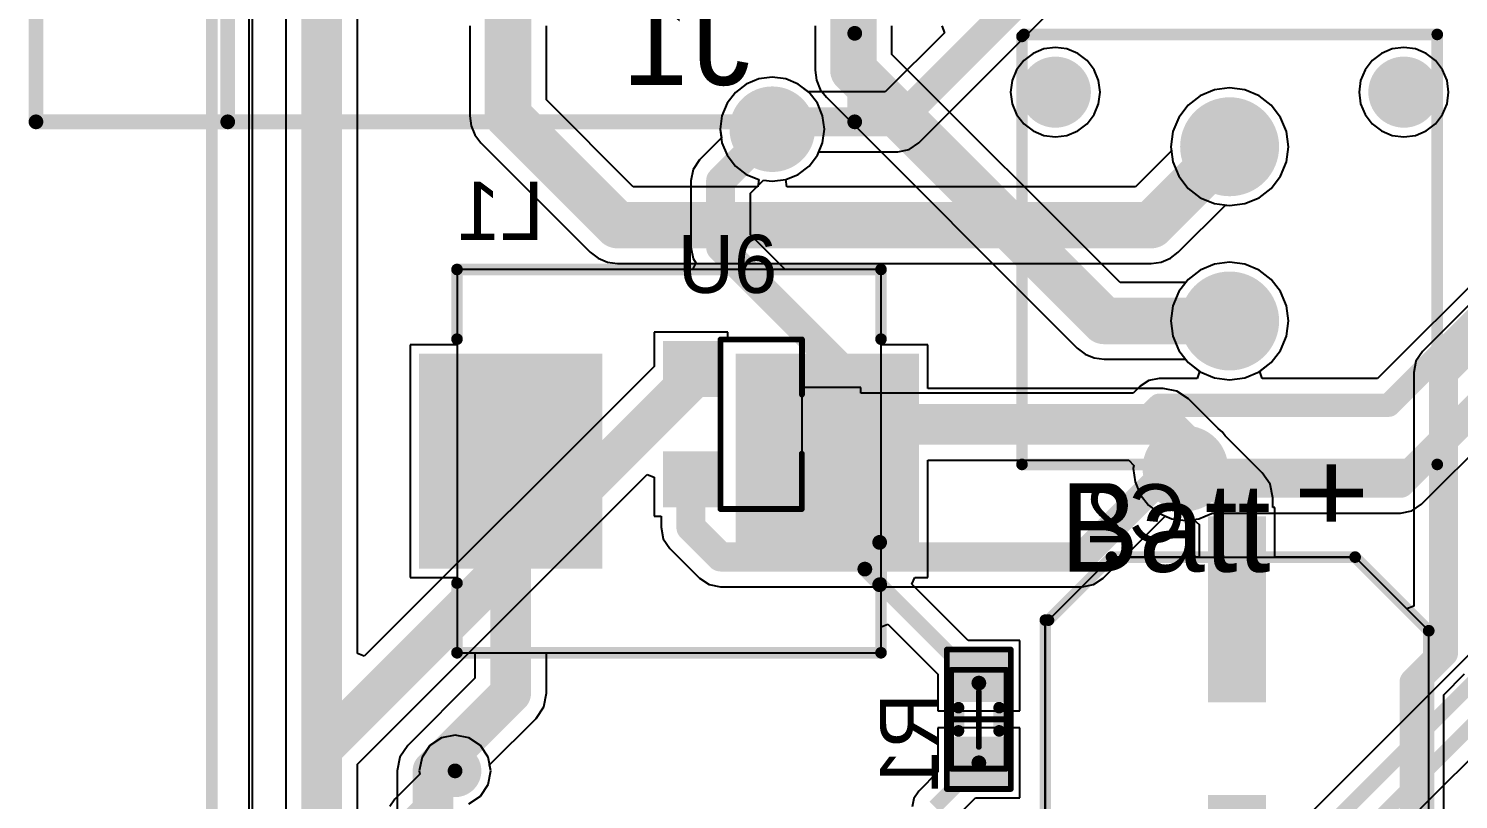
# Model space of a CAD drawing. Header units: millimetres. Extents: x 119.5 to 187.2, y 82 to 144.9.
# Drawn here: x 119.53 to 144.15, y 96.54 to 109.81 of the extents above; entities that cross this region are included whole.
import ezdxf

# ---------------------------------------------------------------- set-up
doc = ezdxf.new("R2010")
doc.units = ezdxf.units.MM
for name, color, linetype in [('BottomLayer', 5, 'Continuous'), ('BottomOverlay', 54, 'Continuous'), ('BottomPaste', 16, 'Continuous'), ('BottomSolder', 6, 'Continuous'), ('Mechanical1', 6, 'Continuous'), ('Mechanical13', 56, 'Continuous'), ('Mechanical15', 56, 'Continuous'), ('MultiLayer', 9, 'Continuous'), ('PadHoleLayer', 156, 'Continuous'), ('TopLayer', 1, 'Continuous'), ('TopOverlay', 2, 'Continuous'), ('TopPaste', 8, 'Continuous'), ('TopSolder', 216, 'Continuous'), ('ViaHoleLayer', 16, 'Continuous')]:
    doc.layers.add(name, color=color, linetype=linetype)

msp = doc.modelspace()

# ---------------------------------------------------------------- linework, layer by layer
at = {"layer": 'BottomLayer'}
for p, q in [((123.386, 83.287), (123.386, 120.891)), ((133.071, 109.855), (133.071, 109.093)), ((134.391, 109.366), (134.391, 109.855)), ((138.322, 105.435), (134.391, 109.366)), ((136.823, 109.382), (136.663, 109.26)), ((137.009, 109.459), (136.823, 109.382)), ((137.208, 109.486), (137.009, 109.459)), ((137.407, 109.459), (137.208, 109.486)), ((137.593, 109.382), (137.407, 109.459)), ((137.753, 109.26), (137.593, 109.382)), ((142.823, 109.382), (142.663, 109.26)), ((143.009, 109.459), (142.823, 109.382)), ((143.208, 109.486), (143.009, 109.459)), ((143.407, 109.459), (143.208, 109.486)), ((143.593, 109.382), (143.407, 109.459)), ((143.753, 109.26), (143.593, 109.382)), ((133.071, 109.093), (133.071, 109.093)), ((133.071, 109.093), (133.071, 109.093)), ((133.071, 109.093), (133.094, 108.922)), ((136.541, 109.1), (136.464, 108.914)), ((136.663, 109.26), (136.541, 109.1)), ((137.875, 109.1), (137.753, 109.26)), ((137.952, 108.914), (137.875, 109.1)), ((142.541, 109.1), (142.464, 108.914)), ((142.663, 109.26), (142.541, 109.1)), ((143.875, 109.1), (143.753, 109.26)), ((143.952, 108.914), (143.875, 109.1)), ((131.886, 108.854), (131.7, 108.711)), ((132.102, 108.943), (131.886, 108.854)), ((132.334, 108.974), (132.102, 108.943)), ((132.566, 108.943), (132.334, 108.974)), ((132.782, 108.854), (132.566, 108.943)), ((132.968, 108.711), (132.782, 108.854)), ((133.094, 108.922), (133.16, 108.763)), ((136.464, 108.914), (136.437, 108.715)), ((137.979, 108.715), (137.952, 108.914)), ((142.464, 108.914), (142.437, 108.715)), ((143.979, 108.715), (143.952, 108.914)), ((131.7, 108.711), (131.557, 108.525)), ((133.111, 108.525), (132.968, 108.711)), ((133.16, 108.763), (133.265, 108.627)), ((133.265, 108.627), (137.583, 104.309)), ((136.437, 108.715), (136.464, 108.516)), ((137.952, 108.516), (137.979, 108.715)), ((139.702, 108.652), (139.492, 108.491)), ((139.946, 108.753), (139.702, 108.652)), ((140.208, 108.788), (139.946, 108.753)), ((140.47, 108.753), (140.208, 108.788)), ((140.714, 108.652), (140.47, 108.753)), ((140.924, 108.491), (140.714, 108.652)), ((142.437, 108.715), (142.464, 108.516)), ((143.952, 108.516), (143.979, 108.715)), ((131.557, 108.525), (131.468, 108.309)), ((133.2, 108.309), (133.111, 108.525)), ((136.464, 108.516), (136.541, 108.33)), ((136.541, 108.33), (136.663, 108.17)), ((137.753, 108.17), (137.875, 108.33)), ((137.875, 108.33), (137.952, 108.516)), ((139.492, 108.491), (139.331, 108.281)), ((141.085, 108.281), (140.924, 108.491)), ((142.464, 108.516), (142.541, 108.33)), ((142.541, 108.33), (142.663, 108.17)), ((143.753, 108.17), (143.875, 108.33)), ((143.875, 108.33), (143.952, 108.516)), ((131.468, 108.309), (131.437, 108.077)), ((131.437, 108.077), (131.457, 107.927)), ((133.231, 108.077), (133.2, 108.309)), ((133.2, 107.845), (133.231, 108.077)), ((136.663, 108.17), (136.823, 108.048)), ((137.593, 108.048), (137.753, 108.17)), ((139.331, 108.281), (139.23, 108.037)), ((141.186, 108.037), (141.085, 108.281)), ((142.663, 108.17), (142.823, 108.048)), ((143.593, 108.048), (143.753, 108.17)), ((131.457, 107.927), (131.082, 107.551)), ((133.111, 107.629), (133.2, 107.845)), ((136.823, 108.048), (137.009, 107.971)), ((137.009, 107.971), (137.208, 107.944)), ((137.208, 107.944), (137.407, 107.971)), ((137.407, 107.971), (137.593, 108.048)), ((139.23, 108.037), (139.195, 107.775)), ((141.221, 107.775), (141.186, 108.037)), ((142.823, 108.048), (143.009, 107.971)), ((143.009, 107.971), (143.208, 107.944)), ((143.208, 107.944), (143.407, 107.971)), ((143.407, 107.971), (143.593, 108.048)), ((132.968, 107.443), (133.111, 107.629)), ((139.195, 107.775), (139.23, 107.513)), ((141.186, 107.513), (141.221, 107.775)), ((130.97, 107.385), (130.931, 107.188)), ((131.082, 107.551), (130.97, 107.385)), ((132.782, 107.3), (132.968, 107.443)), ((139.23, 107.513), (139.331, 107.269)), ((141.085, 107.269), (141.186, 107.513)), ((130.931, 107.188), (130.931, 106.045)), ((131.959, 106.975), (132.184, 107.2)), ((132.184, 107.2), (132.334, 107.18)), ((132.334, 107.18), (132.566, 107.211)), ((132.566, 107.211), (132.782, 107.3)), ((139.331, 107.269), (139.492, 107.059)), ((140.924, 107.059), (141.085, 107.269)), ((131.959, 106.258), (131.959, 106.975)), ((139.492, 107.059), (139.702, 106.898)), ((139.702, 106.898), (139.946, 106.797)), ((140.47, 106.797), (140.714, 106.898)), ((140.714, 106.898), (140.924, 107.059)), ((139.946, 106.797), (140.208, 106.762)), ((140.208, 106.762), (140.47, 106.797)), ((146.102, 106.824), (143.528, 104.249)), ((132.555, 105.662), (131.959, 106.258)), ((130.931, 106.045), (130.97, 105.848)), ((130.96, 105.662), (126.906, 105.662)), ((126.906, 105.662), (126.906, 104.366)), ((126.906, 105.662), (126.906, 99.062)), ((134.206, 105.662), (126.906, 105.662)), ((131.02, 105.774), (130.96, 105.662)), ((130.97, 105.848), (131.02, 105.774)), ((134.206, 105.662), (132.555, 105.662)), ((134.206, 104.366), (134.206, 105.662)), ((134.206, 99.062), (134.206, 105.662)), ((139.702, 105.652), (139.492, 105.491)), ((139.946, 105.753), (139.702, 105.652)), ((140.208, 105.788), (139.946, 105.753)), ((140.47, 105.753), (140.208, 105.788)), ((140.714, 105.652), (140.47, 105.753)), ((140.924, 105.491), (140.714, 105.652)), ((139.449, 105.435), (138.322, 105.435)), ((139.492, 105.491), (139.449, 105.435)), ((141.085, 105.281), (140.924, 105.491)), ((141.186, 105.037), (141.085, 105.281)), ((141.221, 104.775), (141.186, 105.037)), ((141.186, 104.513), (141.221, 104.775)), ((141.085, 104.269), (141.186, 104.513)), ((126.906, 104.366), (126.102, 104.366)), ((126.102, 104.366), (126.102, 100.358)), ((135.01, 104.366), (134.206, 104.366)), ((135.01, 103.613), (135.01, 104.366)), ((137.583, 104.309), (137.719, 104.204)), ((137.719, 104.204), (137.878, 104.138)), ((137.878, 104.138), (138.049, 104.115)), ((140.924, 104.059), (141.085, 104.269)), ((143.528, 104.249), (143.416, 104.083)), ((138.049, 104.115), (139.449, 104.115)), ((139.449, 104.115), (139.492, 104.059)), ((139.492, 104.059), (139.702, 103.898)), ((139.702, 103.898), (139.946, 103.797)), ((140.47, 103.797), (140.714, 103.898)), ((140.714, 103.898), (140.924, 104.059)), ((143.416, 104.083), (143.377, 103.886)), ((143.377, 103.886), (143.377, 99.867)), ((139.946, 103.797), (140.208, 103.762)), ((140.208, 103.762), (140.47, 103.797)), ((139.065, 103.613), (135.01, 103.613)), ((139.301, 103.566), (139.065, 103.613)), ((139.5, 103.432), (139.301, 103.566)), ((140.011, 102.922), (139.5, 103.432)), ((140.08, 102.869), (140.011, 102.922)), ((140.133, 102.8), (140.08, 102.869)), ((140.77, 102.162), (140.133, 102.8)), ((135.01, 100.358), (135.01, 102.381)), ((135.01, 102.381), (138.472, 102.381)), ((138.472, 102.381), (138.556, 102.286)), ((138.556, 102.286), (138.549, 102.235)), ((138.549, 102.235), (138.58, 102.003)), ((140.904, 101.963), (140.77, 102.162)), ((138.58, 102.003), (138.669, 101.787)), ((140.951, 101.727), (140.904, 101.963)), ((138.669, 101.787), (138.812, 101.601)), ((140.951, 101.563), (140.951, 101.727)), ((138.812, 101.601), (138.998, 101.458)), ((138.998, 101.458), (139.214, 101.369)), ((140.989, 101.563), (140.951, 101.563)), ((140.989, 100.709), (140.989, 101.563)), ((139.214, 101.369), (139.446, 101.338)), ((139.446, 101.338), (139.586, 101.357)), ((139.586, 101.357), (139.681, 101.273)), ((139.681, 101.273), (139.681, 100.709)), ((138.174, 100.709), (137.089, 99.624)), ((137.089, 99.624), (138.174, 100.709)), ((139.681, 100.709), (138.174, 100.709)), ((138.174, 100.709), (142.369, 100.709)), ((142.369, 100.709), (140.989, 100.709)), ((143.26, 99.818), (142.369, 100.709)), ((142.369, 100.709), (143.635, 99.443)), ((126.102, 100.358), (126.906, 100.358)), ((126.906, 100.358), (126.906, 99.062)), ((134.739, 100.241), (134.787, 100.358)), ((135.708, 99.271), (134.739, 100.241)), ((134.787, 100.358), (135.01, 100.358)), ((143.377, 99.867), (143.26, 99.818)), ((134.206, 99.509), (134.323, 99.557)), ((134.206, 99.062), (134.206, 99.509)), ((134.323, 99.557), (135.186, 98.695)), ((137.089, 99.624), (137.035, 99.624)), ((137.035, 99.624), (137.035, 96.208)), ((137.035, 95.123), (137.035, 99.624)), ((137.035, 99.624), (137.089, 99.624)), ((136.594, 99.271), (135.708, 99.271)), ((136.594, 98.063), (136.594, 99.271)), ((143.635, 99.443), (143.635, 95.123)), ((126.906, 99.062), (127.215, 99.062)), ((126.906, 99.062), (134.206, 99.062)), ((127.215, 99.062), (127.215, 98.622)), ((128.447, 98.367), (128.447, 99.062)), ((128.447, 99.062), (134.206, 99.062)), ((127.215, 98.622), (126.057, 97.463)), ((135.186, 98.695), (135.186, 98.063)), ((143.897, 98.339), (144.254, 98.697)), ((128.4, 98.131), (128.447, 98.367)), ((143.897, 96.103), (143.897, 98.339)), ((128.266, 97.932), (128.4, 98.131)), ((135.186, 98.063), (136.594, 98.063)), ((127.468, 97.133), (128.266, 97.932)), ((136.594, 97.771), (135.186, 97.771)), ((135.186, 97.771), (135.186, 97.012)), ((136.594, 96.563), (136.594, 97.771)), ((125.923, 97.264), (125.876, 97.028)), ((126.057, 97.463), (125.923, 97.264)), ((125.876, 97.028), (125.876, 94.869)), ((127.442, 96.792), (127.489, 97.028)), ((127.489, 97.028), (127.468, 97.133)), ((135.186, 97.012), (134.855, 96.681)), ((127.308, 96.593), (127.442, 96.792)), ((127.109, 96.459), (127.308, 96.593)), ((134.771, 96.555), (134.741, 96.407)), ((134.855, 96.681), (134.771, 96.555)), ((135.617, 96.345), (135.835, 96.563)), ((135.835, 96.563), (136.594, 96.563))]:
    msp.add_line(p, q, dxfattribs=at)
for points, const_width in [([(133.731, 109.093), (133.731, 112.649)], 0.8), ([(133.731, 109.093), (138.049, 104.775)], 0.8), ([(131.445, 107.188), (132.334, 108.077)], 0.5), ([(131.445, 106.045), (131.445, 107.188)], 0.5), ([(143.891, 103.886), (146.616, 106.611)], 0.5), ([(131.445, 106.045), (133.433, 104.057)], 0.5), ([(138.049, 104.775), (140.208, 104.775)], 0.8), ([(133.433, 102.489), (133.433, 104.057)], 0.5), ([(143.891, 99.06), (143.891, 103.886)], 0.5), ([(133.433, 102.489), (133.941, 102.997)], 0.7), ([(133.941, 102.997), (139.065, 102.997)], 0.7), ([(139.065, 102.997), (140.335, 101.727)], 0.7), ([(140.335, 99.936), (140.335, 101.727)], 0.7), ([(127.831, 98.367), (127.831, 101.473)], 0.7), ([(134.183, 100.233), (134.183, 100.963)], 0.254), ([(133.927, 100.503), (135.89, 98.54)], 0.254), ([(143.383, 98.552), (143.891, 99.06)], 0.5), ([(126.492, 97.028), (127.831, 98.367)], 0.7), ([(143.383, 95.123), (143.383, 98.552)], 0.5), ([(126.492, 94.869), (126.492, 97.028)], 0.7), ([(135.13, 96.407), (135.89, 97.167)], 0.254)]:
    msp.add_lwpolyline(points, dxfattribs=dict(at, const_width=const_width))
for points, const_width in [([(133.531, 109.093, 1), (133.931, 109.093, 1)], 0.4), ([(133.531, 109.093, 1), (133.931, 109.093, 1)], 0.4), ([(136.953, 108.715, 1), (137.463, 108.715, 1)], 0.51), ([(142.953, 108.715, 1), (143.463, 108.715, 1)], 0.51), ([(132.017, 108.077, 1), (132.651, 108.077, 1)], 0.635), ([(132.209, 108.077, 1), (132.459, 108.077, 1)], 0.25), ([(139.833, 107.775, 1), (140.583, 107.775, 1)], 0.75), ([(131.32, 107.188, 1), (131.57, 107.188, 1)], 0.25), ([(131.32, 107.188, 1), (131.57, 107.188, 1)], 0.25), ([(131.32, 106.045, 1), (131.57, 106.045, 1)], 0.25), ([(131.32, 106.045, 1), (131.57, 106.045, 1)], 0.25), ([(139.833, 104.775, 1), (140.583, 104.775, 1)], 0.75), ([(137.849, 104.775, 1), (138.249, 104.775, 1)], 0.4), ([(137.849, 104.775, 1), (138.249, 104.775, 1)], 0.4), ([(140.008, 104.775, 1), (140.408, 104.775, 1)], 0.4), ([(133.308, 104.057, 1), (133.558, 104.057, 1)], 0.25), ([(133.308, 104.057, 1), (133.558, 104.057, 1)], 0.25), ([(143.766, 103.886, 1), (144.016, 103.886, 1)], 0.25), ([(143.766, 103.886, 1), (144.016, 103.886, 1)], 0.25), ([(133.766, 102.997, 1), (134.116, 102.997, 1)], 0.35), ([(133.766, 102.997, 1), (134.116, 102.997, 1)], 0.35), ([(138.89, 102.997, 1), (139.24, 102.997, 1)], 0.35), ([(138.89, 102.997, 1), (139.24, 102.997, 1)], 0.35), ([(133.258, 102.489, 1), (133.608, 102.489, 1)], 0.35), ([(133.308, 102.489, 1), (133.558, 102.489, 1)], 0.25), ([(139.129, 102.235, 1), (139.763, 102.235, 1)], 0.635), ([(140.16, 101.727, 1), (140.51, 101.727, 1)], 0.35), ([(140.16, 101.727, 1), (140.51, 101.727, 1)], 0.35), ([(127.656, 101.473, 1), (128.006, 101.473, 1)], 0.35), ([(134.119, 100.963, 1), (134.246, 100.963, 1)], 0.127), ([(133.864, 100.503, 1), (133.991, 100.503, 1)], 0.127), ([(134.119, 100.233, 1), (134.246, 100.233, 1)], 0.127), ([(140.16, 99.936, 1), (140.51, 99.936, 1)], 0.35), ([(143.766, 99.06, 1), (144.016, 99.06, 1)], 0.25), ([(143.766, 99.06, 1), (144.016, 99.06, 1)], 0.25), ([(127.656, 98.367, 1), (128.006, 98.367, 1)], 0.35), ([(127.656, 98.367, 1), (128.006, 98.367, 1)], 0.35), ([(143.258, 98.552, 1), (143.508, 98.552, 1)], 0.25), ([(143.258, 98.552, 1), (143.508, 98.552, 1)], 0.25), ([(135.827, 98.54, 1), (135.954, 98.54, 1)], 0.127), ([(126.317, 97.028, 1), (126.667, 97.028, 1)], 0.35), ([(126.317, 97.028, 1), (126.667, 97.028, 1)], 0.35), ([(126.698, 97.028, 1), (127.048, 97.028, 1)], 0.35), ([(135.827, 97.167, 1), (135.954, 97.167, 1)], 0.127)]:
    msp.add_lwpolyline(points, format="xyb", close=True, dxfattribs=dict(at, const_width=const_width))
for points in [[(126.356, 100.612), (129.306, 100.612), (126.356, 104.112), (129.306, 104.112)], [(131.806, 100.612), (134.756, 100.612), (131.806, 104.112), (134.756, 104.112)], [(140.735, 98.309), (140.735, 101.309), (139.935, 98.309), (139.935, 101.309)], [(135.44, 98.317), (136.34, 98.317), (135.44, 99.017), (136.34, 99.017)], [(135.44, 96.817), (136.34, 96.817), (135.44, 97.517), (136.34, 97.517)]]:
    msp.add_solid(points, dxfattribs=at)
at = {"layer": 'BottomOverlay'}
for points, const_width in [([(119.657, 108.204), (119.657, 117.094)], 0.254), ([(122.959, 108.204), (122.959, 117.094)], 0.254), ([(133.754, 108.204), (133.754, 109.728)], 0.254), ([(119.657, 108.204), (133.754, 108.204)], 0.254), ([(126.906, 105.662), (134.206, 105.662)], 0.2), ([(126.906, 104.462), (126.906, 105.662)], 0.2), ([(134.206, 104.462), (134.206, 105.662)], 0.2), ([(137.089, 99.624), (138.174, 100.709)], 0.2), ([(138.174, 100.709), (142.369, 100.709)], 0.2), ([(142.369, 100.709), (143.637, 99.441)], 0.2), ([(126.906, 99.062), (126.906, 100.262)], 0.2), ([(134.206, 99.062), (134.206, 100.262)], 0.2), ([(137.035, 94.111), (137.035, 99.624)], 0.2), ([(143.635, 94.107), (143.635, 99.441)], 0.2), ([(126.906, 99.062), (134.206, 99.062)], 0.2), ([(135.54, 97.717), (135.54, 98.117)], 0.2), ([(136.24, 97.717), (136.24, 98.117)], 0.2)]:
    msp.add_lwpolyline(points, dxfattribs=dict(at, const_width=const_width))
for points, const_width in [([(133.69, 109.728, 1), (133.817, 109.728, 1)], 0.127), ([(119.593, 108.204, 1), (119.72, 108.204, 1)], 0.127), ([(119.593, 108.204, 1), (119.72, 108.204, 1)], 0.127), ([(122.895, 108.204, 1), (123.022, 108.204, 1)], 0.127), ([(133.69, 108.204, 1), (133.817, 108.204, 1)], 0.127), ([(133.69, 108.204, 1), (133.817, 108.204, 1)], 0.127), ([(126.856, 105.662, 1), (126.956, 105.662, 1)], 0.1), ([(126.856, 105.662, 1), (126.956, 105.662, 1)], 0.1), ([(134.156, 105.662, 1), (134.256, 105.662, 1)], 0.1), ([(134.156, 105.662, 1), (134.256, 105.662, 1)], 0.1), ([(126.856, 104.462, 1), (126.956, 104.462, 1)], 0.1), ([(134.156, 104.462, 1), (134.256, 104.462, 1)], 0.1), ([(138.124, 100.709, 1), (138.224, 100.709, 1)], 0.1), ([(138.124, 100.709, 1), (138.224, 100.709, 1)], 0.1), ([(142.319, 100.709, 1), (142.419, 100.709, 1)], 0.1), ([(142.319, 100.709, 1), (142.419, 100.709, 1)], 0.1), ([(126.856, 100.262, 1), (126.956, 100.262, 1)], 0.1), ([(134.156, 100.262, 1), (134.256, 100.262, 1)], 0.1), ([(136.985, 99.624, 1), (137.085, 99.624, 1)], 0.1), ([(137.039, 99.624, 1), (137.139, 99.624, 1)], 0.1), ([(143.585, 99.441, 1), (143.685, 99.441, 1)], 0.1), ([(143.587, 99.441, 1), (143.687, 99.441, 1)], 0.1), ([(126.856, 99.062, 1), (126.956, 99.062, 1)], 0.1), ([(126.856, 99.062, 1), (126.956, 99.062, 1)], 0.1), ([(134.156, 99.062, 1), (134.256, 99.062, 1)], 0.1), ([(134.156, 99.062, 1), (134.256, 99.062, 1)], 0.1), ([(135.49, 98.117, 1), (135.59, 98.117, 1)], 0.1), ([(136.19, 98.117, 1), (136.29, 98.117, 1)], 0.1), ([(135.49, 97.717, 1), (135.59, 97.717, 1)], 0.1), ([(136.19, 97.717, 1), (136.29, 97.717, 1)], 0.1)]:
    msp.add_lwpolyline(points, format="xyb", close=True, dxfattribs=dict(at, const_width=const_width))
at = {"layer": 'BottomPaste'}
for points in [[(126.356, 100.612), (129.306, 100.612), (126.356, 104.112), (129.306, 104.112)], [(131.806, 100.612), (134.756, 100.612), (131.806, 104.112), (134.756, 104.112)], [(140.735, 98.309), (140.735, 101.309), (139.935, 98.309), (139.935, 101.309)], [(135.44, 98.317), (136.34, 98.317), (135.44, 99.017), (136.34, 99.017)], [(135.44, 96.817), (136.34, 96.817), (135.44, 97.517), (136.34, 97.517)]]:
    msp.add_solid(points, dxfattribs=at)
at = {"layer": 'BottomSolder'}
for points, const_width in [([(136.902, 108.715, 1), (137.514, 108.715, 1)], 0.612), ([(142.902, 108.715, 1), (143.514, 108.715, 1)], 0.612), ([(131.966, 108.077, 1), (132.702, 108.077, 1)], 0.737), ([(139.782, 107.775, 1), (140.634, 107.775, 1)], 0.852), ([(139.782, 104.775, 1), (140.634, 104.775, 1)], 0.852), ([(139.078, 102.235, 1), (139.814, 102.235, 1)], 0.737), ([(126.647, 97.028, 1), (127.099, 97.028, 1)], 0.452)]:
    msp.add_lwpolyline(points, format="xyb", close=True, dxfattribs=dict(at, const_width=const_width))
for points in [[(126.254, 100.51), (129.408, 100.51), (126.254, 104.214), (129.408, 104.214)], [(131.704, 100.51), (134.858, 100.51), (131.704, 104.214), (134.858, 104.214)], [(140.837, 98.207), (140.837, 101.411), (139.833, 98.207), (139.833, 101.411)], [(135.338, 98.215), (136.442, 98.215), (135.338, 99.119), (136.442, 99.119)], [(135.338, 96.715), (136.442, 96.715), (135.338, 97.619), (136.442, 97.619)], [(140.837, 93.407), (140.837, 96.611), (139.833, 93.407), (139.833, 96.611)]]:
    msp.add_solid(points, dxfattribs=at)
at = {"layer": 'Mechanical1', "const_width": 0.2}
msp.add_lwpolyline([(122.686, 82.169), (122.686, 137.287)], dxfattribs=at)
at = {"layer": 'Mechanical13', "const_width": 0.1}
for points in [[(135.415, 98.767), (136.365, 98.767)], [(135.415, 97.067), (135.415, 98.767)], [(136.365, 97.067), (136.365, 98.767)], [(135.415, 97.067), (136.365, 97.067)]]:
    msp.add_lwpolyline(points, dxfattribs=at)
at = {"layer": 'Mechanical13', "const_width": 0.05}
for points in [[(135.39, 98.767, 1), (135.44, 98.767, 1)], [(135.39, 98.767, 1), (135.44, 98.767, 1)], [(136.34, 98.767, 1), (136.39, 98.767, 1)], [(136.34, 98.767, 1), (136.39, 98.767, 1)], [(135.39, 97.067, 1), (135.44, 97.067, 1)], [(135.39, 97.067, 1), (135.44, 97.067, 1)], [(136.34, 97.067, 1), (136.39, 97.067, 1)], [(136.34, 97.067, 1), (136.39, 97.067, 1)]]:
    msp.add_lwpolyline(points, format="xyb", close=True, dxfattribs=at)
at = {"layer": 'Mechanical15', "const_width": 0.1}
for points in [[(135.34, 99.117), (136.44, 99.117)], [(135.34, 96.717), (135.34, 99.117)], [(136.44, 96.717), (136.44, 99.117)], [(135.89, 97.442), (135.89, 98.392)], [(135.415, 97.917), (136.365, 97.917)], [(135.34, 96.717), (136.44, 96.717)]]:
    msp.add_lwpolyline(points, dxfattribs=at)
at = {"layer": 'Mechanical15', "const_width": 0.05}
for points in [[(135.315, 99.117, 1), (135.365, 99.117, 1)], [(135.315, 99.117, 1), (135.365, 99.117, 1)], [(136.415, 99.117, 1), (136.465, 99.117, 1)], [(136.415, 99.117, 1), (136.465, 99.117, 1)], [(135.865, 98.392, 1), (135.915, 98.392, 1)], [(135.39, 97.917, 1), (135.44, 97.917, 1)], [(136.34, 97.917, 1), (136.39, 97.917, 1)], [(135.865, 97.442, 1), (135.915, 97.442, 1)], [(135.315, 96.717, 1), (135.365, 96.717, 1)], [(135.315, 96.717, 1), (135.365, 96.717, 1)], [(136.415, 96.717, 1), (136.465, 96.717, 1)], [(136.415, 96.717, 1), (136.465, 96.717, 1)]]:
    msp.add_lwpolyline(points, format="xyb", close=True, dxfattribs=at)
at = {"layer": 'MultiLayer'}
for points, const_width in [([(132.017, 108.077, 1), (132.651, 108.077, 1)], 0.635), ([(139.129, 102.235, 1), (139.763, 102.235, 1)], 0.635), ([(126.698, 97.028, 1), (127.048, 97.028, 1)], 0.35)]:
    msp.add_lwpolyline(points, format="xyb", close=True, dxfattribs=dict(at, const_width=const_width))
at = {"layer": 'PadHoleLayer', "const_width": 0.51}
for points in [[(136.953, 108.715, 1), (137.463, 108.715, 1)], [(142.953, 108.715, 1), (143.463, 108.715, 1)], [(139.953, 107.775, 1), (140.463, 107.775, 1)], [(139.953, 104.775, 1), (140.463, 104.775, 1)]]:
    msp.add_lwpolyline(points, format="xyb", close=True, dxfattribs=at)
at = {"layer": 'TopLayer'}
for p, q in [((123.326, 83.302), (123.326, 121.073)), ((123.959, 117.209), (123.959, 97.397)), ((125.191, 99.05), (125.191, 116.954)), ((134.856, 107.841), (137.137, 110.121)), ((127.125, 109.855), (127.125, 108.308)), ((128.445, 108.581), (128.445, 109.855)), ((135.251, 109.855), (135.3, 109.738)), ((135.3, 109.738), (134.28, 108.718)), ((136.823, 109.382), (136.663, 109.26)), ((137.009, 109.459), (136.823, 109.382)), ((137.208, 109.486), (137.009, 109.459)), ((137.407, 109.459), (137.208, 109.486)), ((137.593, 109.382), (137.407, 109.459)), ((137.753, 109.26), (137.593, 109.382)), ((142.823, 109.382), (142.663, 109.26)), ((143.009, 109.459), (142.823, 109.382)), ((143.208, 109.486), (143.009, 109.459)), ((143.407, 109.459), (143.208, 109.486)), ((143.593, 109.382), (143.407, 109.459)), ((143.753, 109.26), (143.593, 109.382)), ((136.541, 109.1), (136.464, 108.914)), ((136.663, 109.26), (136.541, 109.1)), ((137.875, 109.1), (137.753, 109.26)), ((137.952, 108.914), (137.875, 109.1)), ((142.541, 109.1), (142.464, 108.914)), ((142.663, 109.26), (142.541, 109.1)), ((143.875, 109.1), (143.753, 109.26)), ((143.952, 108.914), (143.875, 109.1)), ((131.886, 108.854), (131.7, 108.711)), ((132.102, 108.943), (131.886, 108.854)), ((132.334, 108.974), (132.102, 108.943)), ((132.566, 108.943), (132.334, 108.974)), ((132.782, 108.854), (132.566, 108.943)), ((132.959, 108.718), (132.782, 108.854)), ((136.464, 108.914), (136.437, 108.715)), ((137.979, 108.715), (137.952, 108.914)), ((142.464, 108.914), (142.437, 108.715)), ((143.979, 108.715), (143.952, 108.914)), ((129.94, 107.086), (128.445, 108.581)), ((131.7, 108.711), (131.557, 108.525)), ((134.28, 108.718), (132.959, 108.718)), ((136.437, 108.715), (136.464, 108.516)), ((137.952, 108.516), (137.979, 108.715)), ((139.702, 108.652), (139.492, 108.491)), ((139.946, 108.753), (139.702, 108.652)), ((140.208, 108.788), (139.946, 108.753)), ((140.47, 108.753), (140.208, 108.788)), ((140.714, 108.652), (140.47, 108.753)), ((140.924, 108.491), (140.714, 108.652)), ((142.437, 108.715), (142.464, 108.516)), ((143.952, 108.516), (143.979, 108.715)), ((131.557, 108.525), (131.468, 108.309)), ((136.464, 108.516), (136.541, 108.33)), ((136.541, 108.33), (136.663, 108.17)), ((137.753, 108.17), (137.875, 108.33)), ((137.875, 108.33), (137.952, 108.516)), ((139.492, 108.491), (139.331, 108.281)), ((141.085, 108.281), (140.924, 108.491)), ((142.464, 108.516), (142.541, 108.33)), ((142.541, 108.33), (142.663, 108.17)), ((143.753, 108.17), (143.875, 108.33)), ((143.875, 108.33), (143.952, 108.516)), ((127.125, 108.308), (127.125, 108.308)), ((127.125, 108.308), (127.125, 108.308)), ((127.125, 108.308), (127.148, 108.137)), ((127.148, 108.137), (127.214, 107.978)), ((131.468, 108.309), (131.437, 108.077)), ((131.437, 108.077), (131.468, 107.845)), ((136.663, 108.17), (136.823, 108.048)), ((137.593, 108.048), (137.753, 108.17)), ((139.331, 108.281), (139.23, 108.037)), ((141.186, 108.037), (141.085, 108.281)), ((142.663, 108.17), (142.823, 108.048)), ((143.593, 108.048), (143.753, 108.17)), ((127.214, 107.978), (127.319, 107.842)), ((127.319, 107.842), (129.201, 105.96)), ((131.468, 107.845), (131.557, 107.629)), ((134.69, 107.729), (134.856, 107.841)), ((136.823, 108.048), (137.009, 107.971)), ((137.009, 107.971), (137.208, 107.944)), ((137.208, 107.944), (137.407, 107.971)), ((137.407, 107.971), (137.593, 108.048)), ((139.23, 108.037), (139.195, 107.775)), ((141.221, 107.775), (141.186, 108.037)), ((142.823, 108.048), (143.009, 107.971)), ((143.009, 107.971), (143.208, 107.944)), ((143.208, 107.944), (143.407, 107.971)), ((143.407, 107.971), (143.593, 108.048)), ((131.557, 107.629), (131.7, 107.443)), ((132.968, 107.443), (133.111, 107.629)), ((133.111, 107.629), (133.136, 107.69)), ((133.136, 107.69), (134.493, 107.69)), ((134.493, 107.69), (134.69, 107.729)), ((139.205, 107.704), (138.586, 107.086)), ((139.195, 107.775), (139.205, 107.704)), ((141.186, 107.513), (141.221, 107.775)), ((131.7, 107.443), (131.886, 107.3)), ((132.782, 107.3), (132.968, 107.443)), ((141.085, 107.269), (141.186, 107.513)), ((132.085, 107.086), (129.94, 107.086)), ((131.886, 107.3), (132.102, 107.211)), ((132.102, 107.211), (132.085, 107.086)), ((132.566, 107.211), (132.782, 107.3)), ((132.583, 107.086), (132.566, 107.211)), ((138.586, 107.086), (132.583, 107.086)), ((140.924, 107.059), (141.085, 107.269)), ((140.47, 106.797), (140.714, 106.898)), ((140.714, 106.898), (140.924, 107.059)), ((139.325, 105.96), (140.137, 106.772)), ((140.137, 106.772), (140.208, 106.762)), ((140.208, 106.762), (140.47, 106.797)), ((129.201, 105.96), (129.337, 105.855)), ((129.337, 105.855), (129.496, 105.789)), ((139.03, 105.789), (139.189, 105.855)), ((139.189, 105.855), (139.325, 105.96)), ((139.325, 105.96), (139.325, 105.96)), ((139.325, 105.96), (139.325, 105.96)), ((144.969, 105.999), (142.756, 103.787)), ((129.496, 105.789), (129.667, 105.766)), ((129.667, 105.766), (138.859, 105.766)), ((138.859, 105.766), (139.03, 105.789)), ((139.702, 105.652), (139.492, 105.491)), ((139.946, 105.753), (139.702, 105.652)), ((140.208, 105.788), (139.946, 105.753)), ((140.47, 105.753), (140.208, 105.788)), ((140.714, 105.652), (140.47, 105.753)), ((140.924, 105.491), (140.714, 105.652)), ((139.492, 105.491), (139.331, 105.281)), ((141.085, 105.281), (140.924, 105.491)), ((139.331, 105.281), (139.23, 105.037)), ((141.186, 105.037), (141.085, 105.281)), ((139.23, 105.037), (139.195, 104.775)), ((141.221, 104.775), (141.186, 105.037)), ((139.195, 104.775), (139.23, 104.513)), ((141.186, 104.513), (141.221, 104.775)), ((131.567, 104.581), (130.299, 104.581)), ((130.299, 104.581), (130.299, 103.992)), ((131.445, 104.457), (132.845, 104.457)), ((131.445, 101.54), (131.445, 104.457)), ((131.567, 104.457), (131.567, 104.581)), ((132.845, 104.457), (131.567, 104.457)), ((132.842, 104.454), (132.845, 104.457)), ((132.845, 104.457), (132.842, 104.454)), ((132.842, 103.631), (132.842, 104.454)), ((132.842, 104.454), (132.842, 101.537)), ((139.23, 104.513), (139.331, 104.269)), ((141.085, 104.269), (141.186, 104.513)), ((139.331, 104.269), (139.492, 104.059)), ((140.924, 104.059), (141.085, 104.269)), ((130.299, 103.992), (125.308, 99.001)), ((139.492, 104.059), (139.69, 103.907)), ((139.69, 103.907), (139.649, 103.787)), ((140.726, 103.907), (140.924, 104.059)), ((140.767, 103.787), (140.726, 103.907)), ((138.668, 103.651), (138.549, 103.533)), ((138.818, 103.752), (138.668, 103.651)), ((138.668, 103.651), (138.668, 103.651)), ((138.995, 103.787), (138.818, 103.752)), ((139.649, 103.787), (138.995, 103.787)), ((142.756, 103.787), (140.767, 103.787)), ((143.513, 101.618), (145.598, 103.703)), ((133.857, 103.631), (132.842, 103.631)), ((133.857, 103.533), (133.857, 103.631)), ((138.549, 103.533), (133.857, 103.533)), ((125.191, 97.142), (130.182, 102.133)), ((130.182, 102.133), (130.299, 102.084)), ((130.299, 102.084), (130.299, 101.413)), ((131.442, 101.537), (131.445, 101.54)), ((132.842, 101.537), (131.442, 101.537)), ((139.678, 101.369), (139.894, 101.458)), ((139.894, 101.458), (139.906, 101.467)), ((139.906, 101.467), (143.149, 101.467)), ((143.149, 101.467), (143.346, 101.506)), ((143.346, 101.506), (143.513, 101.618)), ((130.299, 101.413), (130.419, 101.413)), ((130.419, 101.413), (130.419, 101.223)), ((130.419, 101.223), (130.419, 101.223)), ((130.419, 101.223), (130.419, 101.223)), ((130.419, 101.223), (130.458, 101.026)), ((138.031, 100.348), (139.1, 101.416)), ((139.1, 101.416), (139.214, 101.369)), ((139.214, 101.369), (139.446, 101.338)), ((139.446, 101.338), (139.678, 101.369)), ((130.458, 101.026), (130.57, 100.86)), ((130.57, 100.86), (131.082, 100.348)), ((131.082, 100.348), (131.248, 100.236)), ((131.248, 100.236), (131.445, 100.197)), ((131.445, 100.197), (137.668, 100.197)), ((137.668, 100.197), (137.865, 100.236)), ((137.865, 100.236), (138.031, 100.348)), ((145.716, 100.418), (139.793, 94.495)), ((143.489, 96.375), (146.96, 99.845)), ((125.308, 99.001), (125.191, 99.05)), ((126.637, 97.597), (126.438, 97.463)), ((126.873, 97.644), (126.637, 97.597)), ((127.109, 97.597), (126.873, 97.644)), ((127.308, 97.463), (127.109, 97.597)), ((123.959, 97.397), (123.959, 97.397)), ((123.959, 97.397), (123.959, 97.397)), ((123.959, 97.397), (123.959, 91.961)), ((126.304, 97.264), (126.257, 97.028)), ((126.438, 97.463), (126.304, 97.264)), ((127.442, 97.264), (127.308, 97.463)), ((127.489, 97.028), (127.442, 97.264)), ((125.191, 91.961), (125.191, 97.142)), ((126.257, 97.028), (126.268, 96.973)), ((127.442, 96.792), (127.489, 97.028)), ((126.268, 96.973), (125.836, 96.541)), ((127.308, 96.593), (127.442, 96.792)), ((125.836, 96.541), (125.752, 96.415)), ((127.109, 96.459), (127.308, 96.593))]:
    msp.add_line(p, q, dxfattribs=at)
for points, const_width in [([(124.575, 97.397), (124.575, 117.209)], 0.7), ([(127.785, 108.308), (127.785, 111.356)], 0.8), ([(134.493, 108.204), (137.287, 110.998)], 0.5), ([(127.785, 108.308), (129.667, 106.426)], 0.8), ([(132.334, 108.204), (134.493, 108.204)], 0.5), ([(138.859, 106.426), (140.208, 107.775)], 0.8), ([(129.667, 106.426), (138.859, 106.426)], 0.8), ([(142.948, 103.324), (145.296, 105.672)], 0.4), ([(143.149, 101.981), (145.885, 104.717)], 0.5), ([(124.575, 97.397), (130.933, 103.755)], 0.7), ([(138.741, 103.07), (138.995, 103.324)], 0.4), ([(138.995, 103.324), (142.948, 103.324)], 0.4), ([(133.223, 102.997), (133.296, 103.07)], 0.4), ([(133.296, 103.07), (138.741, 103.07)], 0.4), ([(138.938, 101.981), (139.192, 102.235)], 0.5), ([(139.192, 102.235), (139.446, 102.235)], 0.5), ([(130.933, 101.223), (130.933, 102.047)], 0.5), ([(137.668, 100.711), (138.875, 101.918)], 0.5), ([(138.938, 101.981), (143.149, 101.981)], 0.5), ([(130.933, 101.223), (131.445, 100.711)], 0.5), ([(131.445, 100.711), (137.668, 100.711)], 0.5), ([(139.954, 94.107), (146.104, 100.257)], 0.254), ([(140.164, 93.599), (146.685, 100.12)], 0.254), ([(124.575, 91.313), (124.575, 97.397)], 0.7), ([(126.111, 96.266), (126.873, 97.028)], 0.254)]:
    msp.add_lwpolyline(points, dxfattribs=dict(at, const_width=const_width))
for points, const_width in [([(136.953, 108.715, 1), (137.463, 108.715, 1)], 0.51), ([(142.953, 108.715, 1), (143.463, 108.715, 1)], 0.51), ([(127.585, 108.308, 1), (127.985, 108.308, 1)], 0.4), ([(127.585, 108.308, 1), (127.985, 108.308, 1)], 0.4), ([(132.017, 108.077, 1), (132.651, 108.077, 1)], 0.635), ([(132.209, 108.204, 1), (132.459, 108.204, 1)], 0.25), ([(134.368, 108.204, 1), (134.618, 108.204, 1)], 0.25), ([(134.368, 108.204, 1), (134.618, 108.204, 1)], 0.25), ([(139.833, 107.775, 1), (140.583, 107.775, 1)], 0.75), ([(140.008, 107.775, 1), (140.408, 107.775, 1)], 0.4), ([(129.467, 106.426, 1), (129.867, 106.426, 1)], 0.4), ([(129.467, 106.426, 1), (129.867, 106.426, 1)], 0.4), ([(138.659, 106.426, 1), (139.059, 106.426, 1)], 0.4), ([(138.659, 106.426, 1), (139.059, 106.426, 1)], 0.4), ([(139.833, 104.775, 1), (140.583, 104.775, 1)], 0.75), ([(130.758, 103.755, 1), (131.108, 103.755, 1)], 0.35), ([(138.895, 103.324, 1), (139.095, 103.324, 1)], 0.2), ([(138.895, 103.324, 1), (139.095, 103.324, 1)], 0.2), ([(142.848, 103.324, 1), (143.048, 103.324, 1)], 0.2), ([(142.848, 103.324, 1), (143.048, 103.324, 1)], 0.2), ([(133.123, 102.997, 1), (133.323, 102.997, 1)], 0.2), ([(133.196, 103.07, 1), (133.396, 103.07, 1)], 0.2), ([(133.196, 103.07, 1), (133.396, 103.07, 1)], 0.2), ([(138.641, 103.07, 1), (138.841, 103.07, 1)], 0.2), ([(138.641, 103.07, 1), (138.841, 103.07, 1)], 0.2), ([(139.129, 102.235, 1), (139.763, 102.235, 1)], 0.635), ([(139.067, 102.235, 1), (139.317, 102.235, 1)], 0.25), ([(139.067, 102.235, 1), (139.317, 102.235, 1)], 0.25), ([(139.321, 102.235, 1), (139.571, 102.235, 1)], 0.25), ([(130.808, 102.047, 1), (131.058, 102.047, 1)], 0.25), ([(138.75, 101.918, 1), (138.999, 101.918, 1)], 0.25), ([(138.813, 101.981, 1), (139.063, 101.981, 1)], 0.25), ([(138.813, 101.981, 1), (139.063, 101.981, 1)], 0.25), ([(143.024, 101.981, 1), (143.274, 101.981, 1)], 0.25), ([(143.024, 101.981, 1), (143.274, 101.981, 1)], 0.25), ([(130.808, 101.223, 1), (131.058, 101.223, 1)], 0.25), ([(130.808, 101.223, 1), (131.058, 101.223, 1)], 0.25), ([(131.32, 100.711, 1), (131.57, 100.711, 1)], 0.25), ([(131.32, 100.711, 1), (131.57, 100.711, 1)], 0.25), ([(137.543, 100.711, 1), (137.793, 100.711, 1)], 0.25), ([(137.543, 100.711, 1), (137.793, 100.711, 1)], 0.25), ([(124.4, 97.397, 1), (124.75, 97.397, 1)], 0.35), ([(124.4, 97.397, 1), (124.75, 97.397, 1)], 0.35), ([(124.4, 97.397, 1), (124.75, 97.397, 1)], 0.35), ([(126.698, 97.028, 1), (127.048, 97.028, 1)], 0.35), ([(126.809, 97.028, 1), (126.936, 97.028, 1)], 0.127)]:
    msp.add_lwpolyline(points, format="xyb", close=True, dxfattribs=dict(at, const_width=const_width))
for points in [[(130.553, 104.327), (130.553, 103.567), (131.313, 104.327), (131.313, 103.567)], [(132.843, 103.377), (132.843, 102.617), (133.603, 103.377), (133.603, 102.617)], [(130.553, 102.427), (130.553, 101.667), (131.313, 102.427), (131.313, 101.667)]]:
    msp.add_solid(points, dxfattribs=at)
at = {"layer": 'TopOverlay'}
for points, const_width in [([(136.667, 109.709), (143.783, 109.709)], 0.2), ([(143.783, 102.305), (143.783, 109.709)], 0.2), ([(136.633, 102.305), (136.633, 109.675)], 0.2), ([(131.442, 101.537), (131.442, 104.454)], 0.1), ([(131.445, 104.457), (132.845, 104.457)], 0.1), ([(132.845, 103.508), (132.845, 104.457)], 0.1), ([(132.842, 101.537), (132.842, 102.489)], 0.1), ([(136.633, 102.305), (143.783, 102.305)], 0.2), ([(131.442, 101.537), (132.842, 101.537)], 0.1)]:
    msp.add_lwpolyline(points, dxfattribs=dict(at, const_width=const_width))
for points, const_width in [([(136.617, 109.709, 1), (136.717, 109.709, 1)], 0.1), ([(143.733, 109.709, 1), (143.833, 109.709, 1)], 0.1), ([(143.733, 109.709, 1), (143.833, 109.709, 1)], 0.1), ([(136.583, 109.675, 1), (136.683, 109.675, 1)], 0.1), ([(131.417, 104.454, 1), (131.467, 104.454, 1)], 0.05), ([(131.42, 104.457, 1), (131.47, 104.457, 1)], 0.05), ([(132.82, 104.457, 1), (132.87, 104.457, 1)], 0.05), ([(132.82, 104.457, 1), (132.87, 104.457, 1)], 0.05), ([(132.82, 103.508, 1), (132.87, 103.508, 1)], 0.05), ([(132.817, 102.489, 1), (132.867, 102.489, 1)], 0.05), ([(136.583, 102.305, 1), (136.683, 102.305, 1)], 0.1), ([(136.583, 102.305, 1), (136.683, 102.305, 1)], 0.1), ([(143.733, 102.305, 1), (143.833, 102.305, 1)], 0.1), ([(143.733, 102.305, 1), (143.833, 102.305, 1)], 0.1), ([(131.417, 101.537, 1), (131.467, 101.537, 1)], 0.05), ([(131.417, 101.537, 1), (131.467, 101.537, 1)], 0.05), ([(132.817, 101.537, 1), (132.867, 101.537, 1)], 0.05), ([(132.817, 101.537, 1), (132.867, 101.537, 1)], 0.05)]:
    msp.add_lwpolyline(points, format="xyb", close=True, dxfattribs=dict(at, const_width=const_width))
at = {"layer": 'TopPaste'}
for points in [[(130.553, 104.327), (130.553, 103.567), (131.313, 104.327), (131.313, 103.567)], [(132.843, 103.377), (132.843, 102.617), (133.603, 103.377), (133.603, 102.617)], [(130.553, 102.427), (130.553, 101.667), (131.313, 102.427), (131.313, 101.667)]]:
    msp.add_solid(points, dxfattribs=at)
at = {"layer": 'TopSolder'}
for points, const_width in [([(136.902, 108.715, 1), (137.514, 108.715, 1)], 0.612), ([(142.902, 108.715, 1), (143.514, 108.715, 1)], 0.612), ([(131.966, 108.077, 1), (132.702, 108.077, 1)], 0.737), ([(139.782, 107.775, 1), (140.634, 107.775, 1)], 0.852), ([(139.782, 104.775, 1), (140.634, 104.775, 1)], 0.852), ([(139.078, 102.235, 1), (139.814, 102.235, 1)], 0.737), ([(126.647, 97.028, 1), (127.099, 97.028, 1)], 0.452)]:
    msp.add_lwpolyline(points, format="xyb", close=True, dxfattribs=dict(at, const_width=const_width))
for points in [[(130.451, 104.429), (130.451, 103.465), (131.415, 104.429), (131.415, 103.465)], [(132.741, 103.479), (132.741, 102.515), (133.705, 103.479), (133.705, 102.515)], [(130.451, 102.529), (130.451, 101.565), (131.415, 102.529), (131.415, 101.565)]]:
    msp.add_solid(points, dxfattribs=at)
at = {"layer": 'ViaHoleLayer'}
for points, const_width in [([(132.156, 108.077, 1), (132.512, 108.077, 1)], 0.356), ([(139.268, 102.235, 1), (139.624, 102.235, 1)], 0.356), ([(126.748, 97.028, 1), (126.998, 97.028, 1)], 0.25)]:
    msp.add_lwpolyline(points, format="xyb", close=True, dxfattribs=dict(at, const_width=const_width))

# ---------------------------------------------------------------- texts
at = {"layer": 'BottomOverlay', "text_generation_flag": 2}
for s, height, rotation, p in [('J1', 1.524, 360, (131.953, 108.839)), ('L1', 1, 360, (128.397, 106.172)), ('+', 1.524, 270, (141.224, 101.219)), ('R1', 1, 90, (135.186, 98.367))]:
    msp.add_text(s, height=height, rotation=rotation, dxfattribs=at).set_placement(p)
msp.add_text('C2', height=1, dxfattribs=at).set_placement((139.446, 100.965))
at = {"layer": 'TopOverlay'}
msp.add_text('U6', height=1, dxfattribs=at).set_placement((130.708, 105.258))
msp.add_text('Batt', height=1.524, rotation=360, dxfattribs=at).set_placement((137.287, 100.457))

doc.saveas('drawing.dxf')
